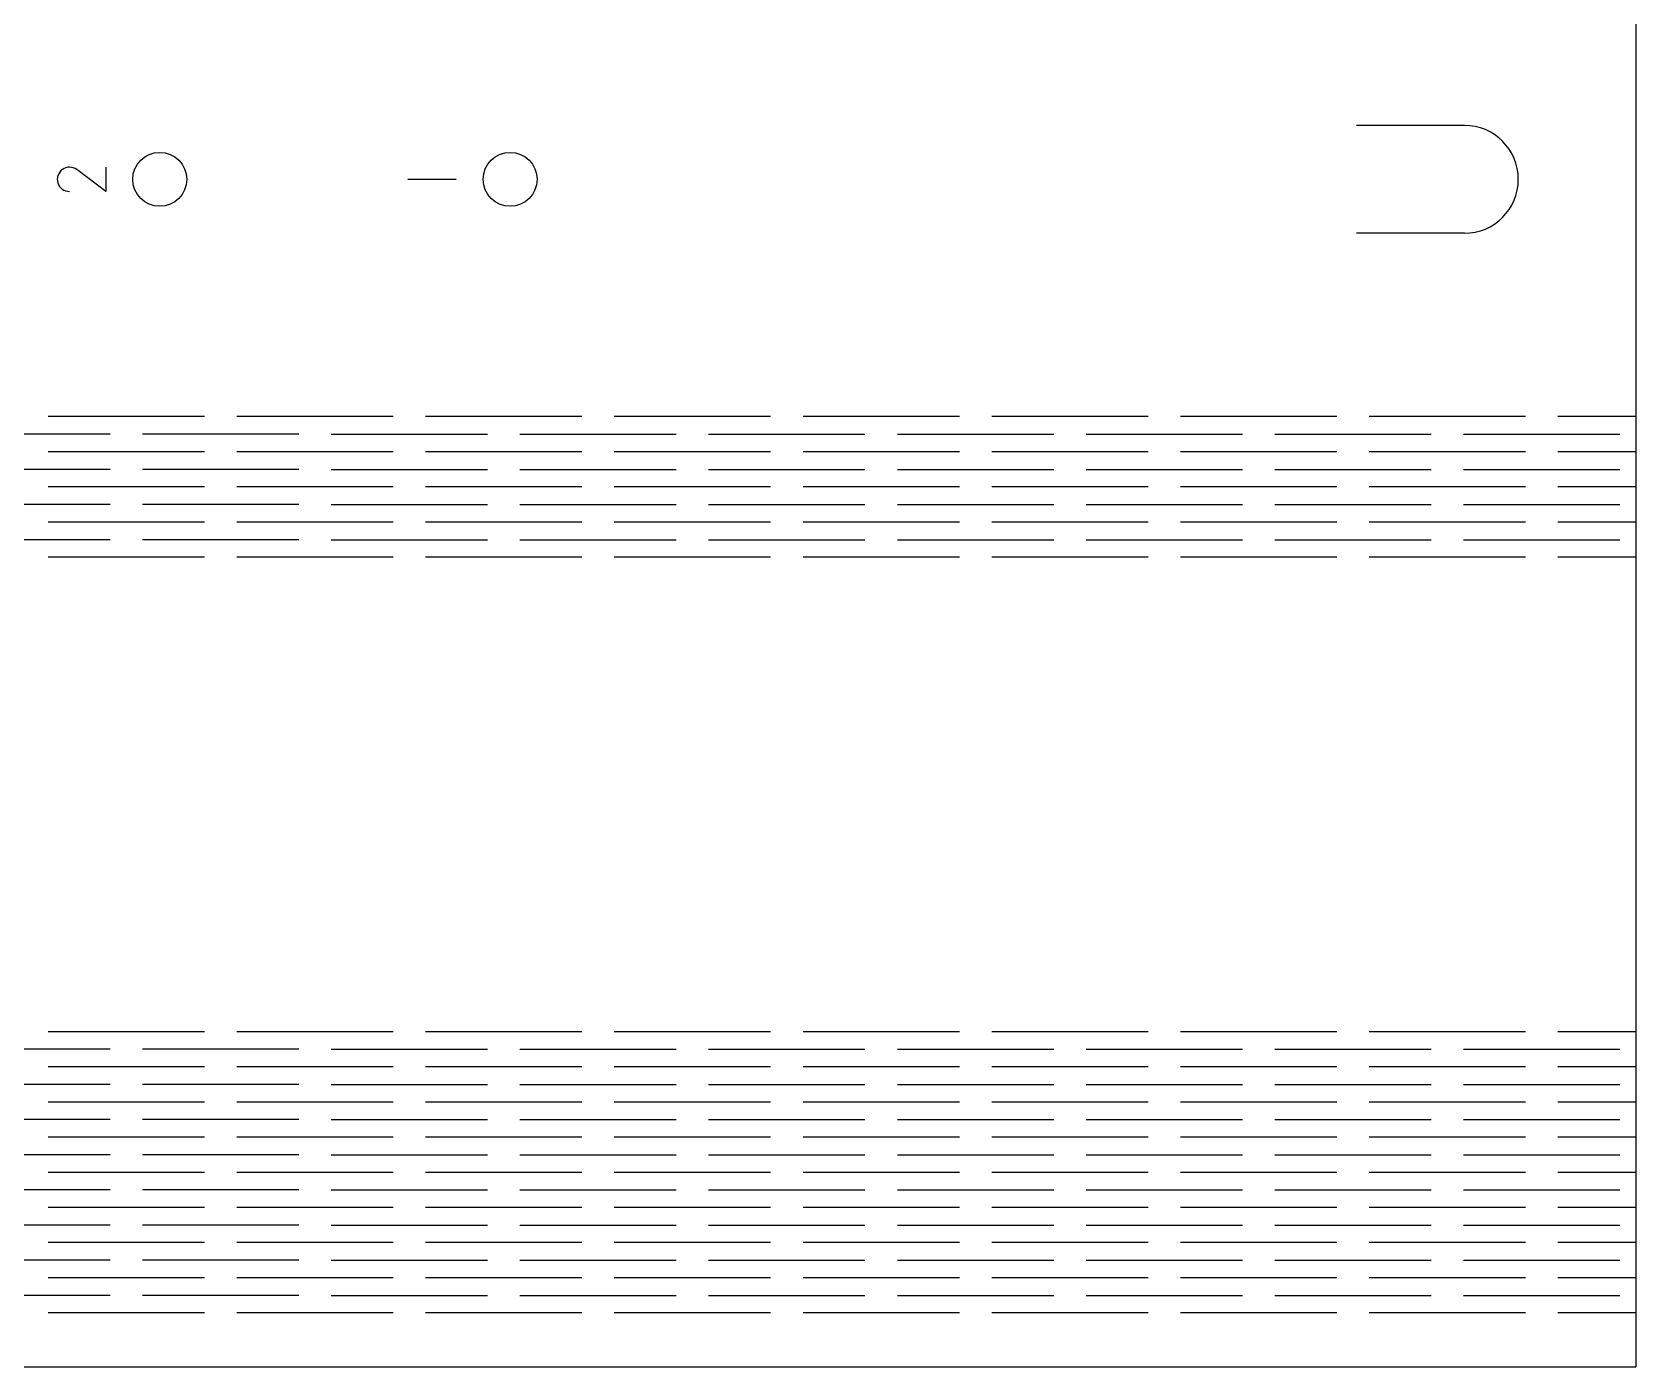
# Model space of a CAD drawing. Header units: millimetres. Extents: x 0 to 607, y 0 to 248.
# Drawn here: x 148.8 to 297.5, y 0 to 123.8 of the extents above; entities that cross this region are included whole.
import ezdxf

# ---------------------------------------------------------------- set-up
doc = ezdxf.new("R2010")
doc.units = ezdxf.units.MM
for name, color, linetype in [('M - TALL', 1, 'Continuous'), ('M - TALL EXTERIOR', 3, 'Continuous'), ('M-GRABAT', 5, 'Continuous')]:
    doc.layers.add(name, color=color, linetype=linetype)

msp = doc.modelspace()

# ---------------------------------------------------------------- linework, layer by layer
at = {"layer": 'M - TALL'}
for p, q in [((281.59, 115.11), (271.59, 115.11)), ((281.59, 105.11), (271.59, 105.11)), ((164.75, 88.11), (150.25, 88.11)), ((182.25, 88.11), (167.75, 88.11)), ((199.75, 88.11), (185.25, 88.11)), ((217.25, 88.11), (202.75, 88.11)), ((234.75, 88.11), (220.25, 88.11)), ((252.25, 88.11), (237.75, 88.11)), ((269.75, 88.11), (255.25, 88.11)), ((287.25, 88.11), (272.75, 88.11)), ((297.5, 88.11), (290.25, 88.11)), ((156, 86.48), (141.5, 86.48)), ((173.5, 86.48), (159, 86.48)), ((176.5, 86.48), (191, 86.48)), ((194, 86.48), (208.5, 86.48)), ((211.5, 86.48), (226, 86.48)), ((229, 86.48), (243.5, 86.48)), ((246.5, 86.48), (261, 86.48)), ((264, 86.48), (278.5, 86.48)), ((281.5, 86.48), (296, 86.48)), ((164.75, 84.85), (150.25, 84.85)), ((182.25, 84.85), (167.75, 84.85)), ((199.75, 84.85), (185.25, 84.85)), ((217.25, 84.85), (202.75, 84.85)), ((234.75, 84.85), (220.25, 84.85)), ((252.25, 84.85), (237.75, 84.85)), ((269.75, 84.85), (255.25, 84.85)), ((287.25, 84.85), (272.75, 84.85)), ((297.5, 84.85), (290.25, 84.85)), ((156, 83.22), (141.5, 83.22)), ((173.5, 83.22), (159, 83.22)), ((176.5, 83.22), (191, 83.22)), ((194, 83.22), (208.5, 83.22)), ((211.5, 83.22), (226, 83.22)), ((229, 83.22), (243.5, 83.22)), ((246.5, 83.22), (261, 83.22)), ((264, 83.22), (278.5, 83.22)), ((281.5, 83.22), (296, 83.22)), ((164.75, 81.59), (150.25, 81.59)), ((182.25, 81.59), (167.75, 81.59)), ((199.75, 81.59), (185.25, 81.59)), ((217.25, 81.59), (202.75, 81.59)), ((234.75, 81.59), (220.25, 81.59)), ((252.25, 81.59), (237.75, 81.59)), ((269.75, 81.59), (255.25, 81.59)), ((287.25, 81.59), (272.75, 81.59)), ((297.5, 81.59), (290.25, 81.59)), ((156, 79.96), (141.5, 79.96)), ((173.5, 79.96), (159, 79.96)), ((176.5, 79.96), (191, 79.96)), ((194, 79.96), (208.5, 79.96)), ((211.5, 79.96), (226, 79.96)), ((229, 79.96), (243.5, 79.96)), ((246.5, 79.96), (261, 79.96)), ((264, 79.96), (278.5, 79.96)), ((281.5, 79.96), (296, 79.96)), ((164.75, 78.33), (150.25, 78.33)), ((182.25, 78.33), (167.75, 78.33)), ((199.75, 78.33), (185.25, 78.33)), ((217.25, 78.33), (202.75, 78.33)), ((234.75, 78.33), (220.25, 78.33)), ((252.25, 78.33), (237.75, 78.33)), ((269.75, 78.33), (255.25, 78.33)), ((287.25, 78.33), (272.75, 78.33)), ((297.5, 78.33), (290.25, 78.33)), ((156, 76.7), (141.5, 76.7)), ((173.5, 76.7), (159, 76.7)), ((176.5, 76.7), (191, 76.7)), ((194, 76.7), (208.5, 76.7)), ((211.5, 76.7), (226, 76.7)), ((229, 76.7), (243.5, 76.7)), ((246.5, 76.7), (261, 76.7)), ((264, 76.7), (278.5, 76.7)), ((281.5, 76.7), (296, 76.7)), ((164.75, 75.08), (150.25, 75.08)), ((182.25, 75.08), (167.75, 75.08)), ((199.75, 75.08), (185.25, 75.08)), ((217.25, 75.08), (202.75, 75.08)), ((234.75, 75.08), (220.25, 75.08)), ((252.25, 75.08), (237.75, 75.08)), ((269.75, 75.08), (255.25, 75.08)), ((287.25, 75.08), (272.75, 75.08)), ((297.5, 75.08), (290.25, 75.08)), ((164.75, 31.08), (150.25, 31.08)), ((182.25, 31.08), (167.75, 31.08)), ((199.75, 31.08), (185.25, 31.08)), ((217.25, 31.08), (202.75, 31.08)), ((234.75, 31.08), (220.25, 31.08)), ((252.25, 31.08), (237.75, 31.08)), ((269.75, 31.08), (255.25, 31.08)), ((287.25, 31.08), (272.75, 31.08)), ((297.5, 31.08), (290.25, 31.08)), ((156, 29.45), (141.5, 29.45)), ((173.5, 29.45), (159, 29.45)), ((176.5, 29.45), (191, 29.45)), ((194, 29.45), (208.5, 29.45)), ((211.5, 29.45), (226, 29.45)), ((229, 29.45), (243.5, 29.45)), ((246.5, 29.45), (261, 29.45)), ((264, 29.45), (278.5, 29.45)), ((281.5, 29.45), (296, 29.45)), ((164.75, 27.82), (150.25, 27.82)), ((182.25, 27.82), (167.75, 27.82)), ((199.75, 27.82), (185.25, 27.82)), ((217.25, 27.82), (202.75, 27.82)), ((234.75, 27.82), (220.25, 27.82)), ((252.25, 27.82), (237.75, 27.82)), ((269.75, 27.82), (255.25, 27.82)), ((287.25, 27.82), (272.75, 27.82)), ((297.5, 27.82), (290.25, 27.82)), ((156, 26.19), (141.5, 26.19)), ((173.5, 26.19), (159, 26.19)), ((176.5, 26.19), (191, 26.19)), ((194, 26.19), (208.5, 26.19)), ((211.5, 26.19), (226, 26.19)), ((229, 26.19), (243.5, 26.19)), ((246.5, 26.19), (261, 26.19)), ((264, 26.19), (278.5, 26.19)), ((281.5, 26.19), (296, 26.19)), ((164.75, 24.56), (150.25, 24.56)), ((182.25, 24.56), (167.75, 24.56)), ((199.75, 24.56), (185.25, 24.56)), ((217.25, 24.56), (202.75, 24.56)), ((234.75, 24.56), (220.25, 24.56)), ((252.25, 24.56), (237.75, 24.56)), ((269.75, 24.56), (255.25, 24.56)), ((287.25, 24.56), (272.75, 24.56)), ((297.5, 24.56), (290.25, 24.56)), ((156, 22.93), (141.5, 22.93)), ((173.5, 22.93), (159, 22.93)), ((176.5, 22.93), (191, 22.93)), ((194, 22.93), (208.5, 22.93)), ((211.5, 22.93), (226, 22.93)), ((229, 22.93), (243.5, 22.93)), ((246.5, 22.93), (261, 22.93)), ((264, 22.93), (278.5, 22.93)), ((281.5, 22.93), (296, 22.93)), ((164.75, 21.3), (150.25, 21.3)), ((182.25, 21.3), (167.75, 21.3)), ((199.75, 21.3), (185.25, 21.3)), ((217.25, 21.3), (202.75, 21.3)), ((234.75, 21.3), (220.25, 21.3)), ((252.25, 21.3), (237.75, 21.3)), ((269.75, 21.3), (255.25, 21.3)), ((287.25, 21.3), (272.75, 21.3)), ((297.5, 21.3), (290.25, 21.3)), ((156, 19.67), (141.5, 19.67)), ((173.5, 19.67), (159, 19.67)), ((176.5, 19.67), (191, 19.67)), ((194, 19.67), (208.5, 19.67)), ((211.5, 19.67), (226, 19.67)), ((229, 19.67), (243.5, 19.67)), ((246.5, 19.67), (261, 19.67)), ((264, 19.67), (278.5, 19.67)), ((281.5, 19.67), (296, 19.67)), ((164.75, 18.04), (150.25, 18.04)), ((182.25, 18.04), (167.75, 18.04)), ((199.75, 18.04), (185.25, 18.04)), ((217.25, 18.04), (202.75, 18.04)), ((234.75, 18.04), (220.25, 18.04)), ((252.25, 18.04), (237.75, 18.04)), ((269.75, 18.04), (255.25, 18.04)), ((287.25, 18.04), (272.75, 18.04)), ((297.5, 18.04), (290.25, 18.04)), ((156, 16.41), (141.5, 16.41)), ((173.5, 16.41), (159, 16.41)), ((176.5, 16.41), (191, 16.41)), ((194, 16.41), (208.5, 16.41)), ((211.5, 16.41), (226, 16.41)), ((229, 16.41), (243.5, 16.41)), ((246.5, 16.41), (261, 16.41)), ((264, 16.41), (278.5, 16.41)), ((281.5, 16.41), (296, 16.41)), ((164.75, 14.78), (150.25, 14.78)), ((182.25, 14.78), (167.75, 14.78)), ((199.75, 14.78), (185.25, 14.78)), ((217.25, 14.78), (202.75, 14.78)), ((234.75, 14.78), (220.25, 14.78)), ((252.25, 14.78), (237.75, 14.78)), ((269.75, 14.78), (255.25, 14.78)), ((287.25, 14.78), (272.75, 14.78)), ((297.5, 14.78), (290.25, 14.78)), ((156, 13.15), (141.5, 13.15)), ((173.5, 13.15), (159, 13.15)), ((176.5, 13.15), (191, 13.15)), ((194, 13.15), (208.5, 13.15)), ((211.5, 13.15), (226, 13.15)), ((229, 13.15), (243.5, 13.15)), ((246.5, 13.15), (261, 13.15)), ((264, 13.15), (278.5, 13.15)), ((281.5, 13.15), (296, 13.15)), ((164.75, 11.52), (150.25, 11.52)), ((182.25, 11.52), (167.75, 11.52)), ((199.75, 11.52), (185.25, 11.52)), ((217.25, 11.52), (202.75, 11.52)), ((234.75, 11.52), (220.25, 11.52)), ((252.25, 11.52), (237.75, 11.52)), ((269.75, 11.52), (255.25, 11.52)), ((287.25, 11.52), (272.75, 11.52)), ((297.5, 11.52), (290.25, 11.52)), ((156, 9.89), (141.5, 9.89)), ((173.5, 9.89), (159, 9.89)), ((176.5, 9.89), (191, 9.89)), ((194, 9.89), (208.5, 9.89)), ((211.5, 9.89), (226, 9.89)), ((229, 9.89), (243.5, 9.89)), ((246.5, 9.89), (261, 9.89)), ((264, 9.89), (278.5, 9.89)), ((281.5, 9.89), (296, 9.89)), ((164.75, 8.26), (150.25, 8.26)), ((182.25, 8.26), (167.75, 8.26)), ((199.75, 8.26), (185.25, 8.26)), ((217.25, 8.26), (202.75, 8.26)), ((234.75, 8.26), (220.25, 8.26)), ((252.25, 8.26), (237.75, 8.26)), ((269.75, 8.26), (255.25, 8.26)), ((287.25, 8.26), (272.75, 8.26)), ((297.5, 8.26), (290.25, 8.26)), ((156, 6.63), (141.5, 6.63)), ((173.5, 6.63), (159, 6.63)), ((176.5, 6.63), (191, 6.63)), ((194, 6.63), (208.5, 6.63)), ((211.5, 6.63), (226, 6.63)), ((229, 6.63), (243.5, 6.63)), ((246.5, 6.63), (261, 6.63)), ((264, 6.63), (278.5, 6.63)), ((281.5, 6.63), (296, 6.63)), ((164.75, 5), (150.25, 5)), ((182.25, 5), (167.75, 5)), ((199.75, 5), (185.25, 5)), ((217.25, 5), (202.75, 5)), ((234.75, 5), (220.25, 5)), ((252.25, 5), (237.75, 5)), ((269.75, 5), (255.25, 5)), ((287.25, 5), (272.75, 5)), ((297.5, 5), (290.25, 5))]:
    msp.add_line(p, q, dxfattribs=at)
for centre in [(160.59, 110.11), (193.09, 110.11)]:
    msp.add_circle(centre, 2.5, dxfattribs=at)
msp.add_arc((281.59, 110.11), 5, 270, 90, dxfattribs=at)
at = {"layer": 'M - TALL EXTERIOR'}
for p in [(297.5, 211.84), (8.75, 0)]:
    msp.add_line(p, (297.5, 0), dxfattribs=at)
at = {"layer": 'M-GRABAT'}
msp.add_line((188.09, 110.11), (183.59, 110.11), dxfattribs=at)
msp.add_lwpolyline([(155.59, 111.24), (155.59, 108.99), (152.89, 111.01, 1.387426), (152.21, 108.99)], format="xyb", dxfattribs=at)

doc.saveas('drawing.dxf')
